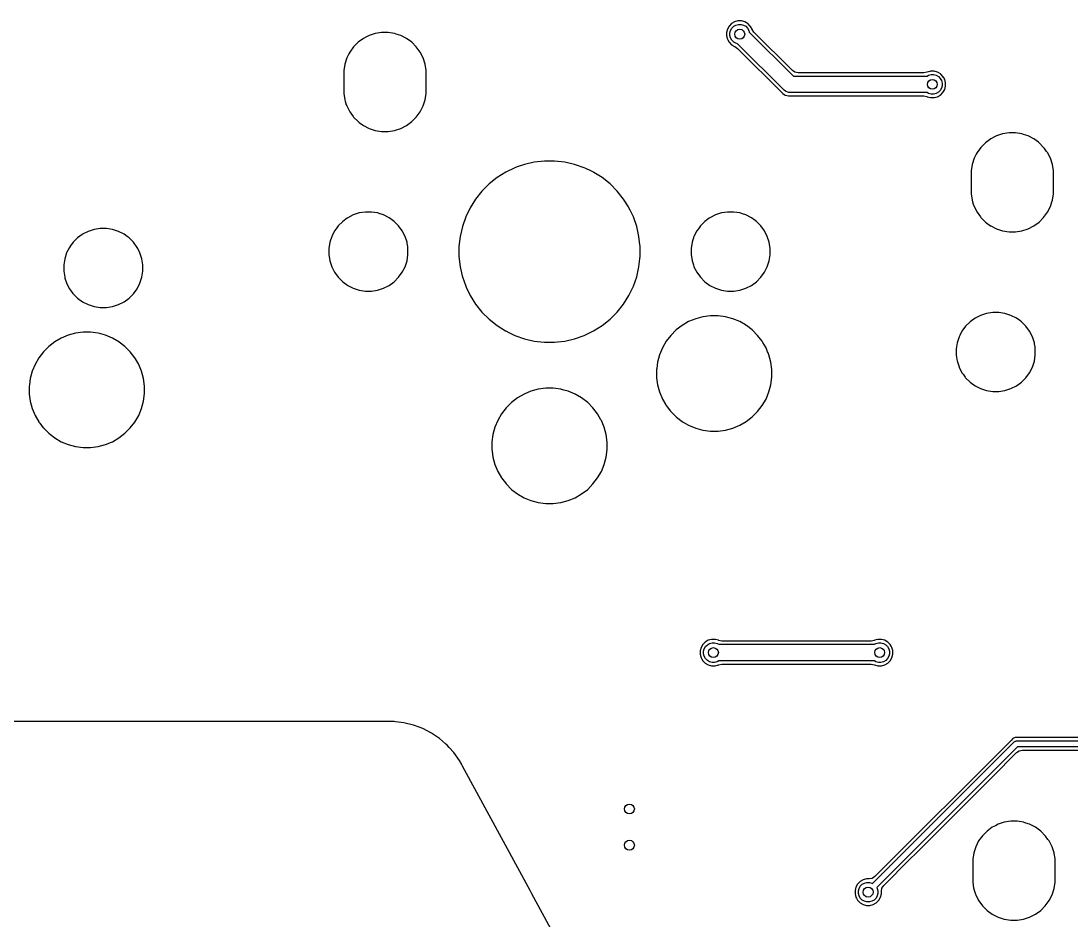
# Model space of a CAD drawing. Header units: inches. Extents: x 2.6 to 14.2, y -7.9 to -3.5.
# Drawn here: x 4.64 to 5.896, y -6.433 to -5.357 of the extents above; entities that cross this region are included whole.
import ezdxf

# ---------------------------------------------------------------- set-up
doc = ezdxf.new("R2010")
doc.units = ezdxf.units.IN
doc.header["$MEASUREMENT"] = 0
doc.layers.add('B.Cu', color=153, linetype='CONTINUOUS', true_color=0x4d7fc4)

msp = doc.modelspace()

# ---------------------------------------------------------------- linework, layer by layer
at = {"layer": 'B.Cu', "linetype": 'CONTINUOUS'}
for p, q in [((5.4899, -5.36), (5.487, -5.3629)), ((5.4935, -5.3579), (5.4899, -5.36)), ((5.4975, -5.3568), (5.4935, -5.3579)), ((5.5017, -5.3568), (5.4975, -5.3568)), ((5.5057, -5.3579), (5.5017, -5.3568)), ((5.5076, -5.359), (5.5057, -5.3579)), ((5.5093, -5.36), (5.5076, -5.359)), ((5.5122, -5.3629), (5.5093, -5.36)), ((5.0638, -5.3718), (5.0565, -5.3742)), ((5.0715, -5.3706), (5.0638, -5.3718)), ((5.0792, -5.3706), (5.0715, -5.3706)), ((5.0715, -5.3706), (5.0715, -5.3706)), ((5.0715, -5.3706), (5.0715, -5.3706)), ((5.0869, -5.3718), (5.0792, -5.3706)), ((5.0792, -5.3706), (5.0792, -5.3706)), ((5.0792, -5.3706), (5.0792, -5.3706)), ((5.0888, -5.3724), (5.0869, -5.3718)), ((5.0869, -5.3718), (5.0869, -5.3718)), ((5.0869, -5.3718), (5.0869, -5.3718)), ((5.0943, -5.3742), (5.0888, -5.3724)), ((5.4849, -5.3665), (5.4838, -5.3705)), ((5.4838, -5.3705), (5.4838, -5.3747)), ((5.487, -5.3629), (5.4849, -5.3665)), ((5.4879, -5.3711), (5.4887, -5.3681)), ((5.4879, -5.3741), (5.4879, -5.3711)), ((5.4887, -5.3681), (5.4902, -5.3654)), ((5.4902, -5.3654), (5.4924, -5.3632)), ((5.4924, -5.3632), (5.4951, -5.3617)), ((5.4951, -5.3617), (5.498, -5.3609)), ((5.498, -5.3609), (5.5011, -5.3609)), ((5.5011, -5.3609), (5.5041, -5.3617)), ((5.5041, -5.3617), (5.5068, -5.3632)), ((5.5068, -5.3632), (5.5089, -5.3654)), ((5.5089, -5.3654), (5.5105, -5.3681)), ((5.5105, -5.3681), (5.511, -5.3702)), ((5.511, -5.3702), (5.5637, -5.4228)), ((5.5124, -5.3633), (5.5122, -5.3629)), ((5.5122, -5.3629), (5.5122, -5.3629)), ((5.5122, -5.3629), (5.5122, -5.3629)), ((5.5143, -5.3665), (5.5124, -5.3633)), ((5.5144, -5.3669), (5.5143, -5.3665)), ((5.5143, -5.3665), (5.5143, -5.3665)), ((5.5165, -5.3701), (5.5144, -5.3669)), ((5.5144, -5.3669), (5.5144, -5.3669)), ((5.5625, -5.416), (5.5165, -5.3701)), ((5.0433, -5.3823), (5.0378, -5.3878)), ((5.0496, -5.3777), (5.0433, -5.3823)), ((5.0535, -5.3757), (5.0496, -5.3777)), ((5.0496, -5.3777), (5.0496, -5.3777)), ((5.0496, -5.3777), (5.0496, -5.3777)), ((5.0496, -5.3777), (5.0496, -5.3777)), ((5.0565, -5.3742), (5.0535, -5.3757)), ((5.0565, -5.3742), (5.0565, -5.3742)), ((5.1012, -5.3777), (5.0943, -5.3742)), ((5.0943, -5.3742), (5.0943, -5.3742)), ((5.0943, -5.3742), (5.0943, -5.3742)), ((5.0943, -5.3742), (5.0943, -5.3742)), ((5.1013, -5.3778), (5.1012, -5.3777)), ((5.1012, -5.3777), (5.1012, -5.3777)), ((5.1012, -5.3777), (5.1012, -5.3777)), ((5.1074, -5.3823), (5.1013, -5.3778)), ((5.1013, -5.3778), (5.1013, -5.3778)), ((5.1129, -5.3878), (5.1074, -5.3823)), ((5.1074, -5.3823), (5.1074, -5.3823)), ((5.4838, -5.3747), (5.4849, -5.3787)), ((5.4849, -5.3787), (5.4853, -5.3795)), ((5.4853, -5.3795), (5.487, -5.3823)), ((5.487, -5.3823), (5.4899, -5.3852)), ((5.4887, -5.3771), (5.4879, -5.3741)), ((5.4902, -5.3798), (5.4887, -5.3771)), ((5.4924, -5.382), (5.4902, -5.3798)), ((5.4951, -5.3835), (5.4924, -5.382)), ((5.4971, -5.3841), (5.4951, -5.3835)), ((5.5527, -5.4396), (5.4971, -5.3841)), ((5.0322, -5.3962), (5.0297, -5.401)), ((5.0333, -5.394), (5.0322, -5.3962)), ((5.0378, -5.3878), (5.0333, -5.394)), ((5.0333, -5.394), (5.0333, -5.394)), ((5.0333, -5.394), (5.0333, -5.394)), ((5.0333, -5.394), (5.0333, -5.394)), ((5.1174, -5.3939), (5.1129, -5.3878)), ((5.1129, -5.3878), (5.1129, -5.3878)), ((5.1175, -5.394), (5.1174, -5.3939)), ((5.121, -5.401), (5.1175, -5.394)), ((5.4899, -5.3852), (5.4935, -5.3873)), ((5.4935, -5.3873), (5.4935, -5.3873)), ((5.4935, -5.3873), (5.4938, -5.3874)), ((5.4938, -5.3874), (5.497, -5.3896)), ((5.497, -5.3896), (5.5511, -5.4437)), ((5.0273, -5.4083), (5.0261, -5.416)), ((5.0297, -5.401), (5.0273, -5.4083)), ((5.0297, -5.401), (5.0297, -5.401)), ((5.1234, -5.4083), (5.121, -5.401)), ((5.1246, -5.416), (5.1234, -5.4083)), ((5.0261, -5.416), (5.0261, -5.416)), ((5.0261, -5.416), (5.0261, -5.4434)), ((5.1246, -5.4434), (5.1246, -5.416)), ((5.5656, -5.4181), (5.5625, -5.416)), ((5.5637, -5.4228), (5.7235, -5.4228)), ((5.5694, -5.4188), (5.5656, -5.4181)), ((5.7197, -5.4188), (5.5694, -5.4188)), ((5.7234, -5.4181), (5.7197, -5.4188)), ((5.7238, -5.418), (5.7234, -5.4181)), ((5.7235, -5.4228), (5.7254, -5.4217)), ((5.7269, -5.4171), (5.7238, -5.418)), ((5.7254, -5.4217), (5.7283, -5.4209)), ((5.7278, -5.4169), (5.7269, -5.4171)), ((5.732, -5.4169), (5.7278, -5.4169)), ((5.7283, -5.4209), (5.7314, -5.4209)), ((5.7314, -5.4209), (5.7344, -5.4217)), ((5.736, -5.418), (5.732, -5.4169)), ((5.7344, -5.4217), (5.7371, -5.4233)), ((5.7368, -5.4184), (5.736, -5.418)), ((5.7396, -5.42), (5.7368, -5.4184)), ((5.7398, -5.4202), (5.7396, -5.42)), ((5.7425, -5.423), (5.7398, -5.4202)), ((5.7371, -5.4233), (5.7393, -5.4255)), ((5.7393, -5.4255), (5.7408, -5.4281)), ((5.7408, -5.4281), (5.7416, -5.4311)), ((5.7416, -5.4342), (5.7408, -5.4372)), ((5.7416, -5.4311), (5.7416, -5.4342)), ((5.7432, -5.4242), (5.7425, -5.423)), ((5.7434, -5.4245), (5.7432, -5.4242)), ((5.744, -5.4256), (5.7434, -5.4245)), ((5.7434, -5.4245), (5.7434, -5.4245)), ((5.7446, -5.4266), (5.744, -5.4256)), ((5.7457, -5.4306), (5.7446, -5.4266)), ((5.7446, -5.4387), (5.7457, -5.4347)), ((5.7457, -5.4347), (5.7457, -5.4306)), ((5.0261, -5.4434), (5.0261, -5.4434)), ((5.0261, -5.4434), (5.0273, -5.451)), ((5.1234, -5.4511), (5.1246, -5.4434)), ((5.5511, -5.4437), (5.5539, -5.4453)), ((5.5541, -5.4408), (5.5527, -5.4396)), ((5.5539, -5.4453), (5.5543, -5.4455)), ((5.5577, -5.4423), (5.5541, -5.4408)), ((5.5543, -5.4455), (5.5543, -5.4455)), ((5.5543, -5.4455), (5.5578, -5.4464)), ((5.5596, -5.4425), (5.5577, -5.4423)), ((5.5577, -5.4423), (5.5577, -5.4423)), ((5.5578, -5.4464), (5.5578, -5.4464)), ((5.5578, -5.4464), (5.5578, -5.4464)), ((5.5578, -5.4464), (5.5614, -5.4464)), ((5.7235, -5.4425), (5.5596, -5.4425)), ((5.5614, -5.4464), (5.7197, -5.4464)), ((5.7197, -5.4464), (5.7234, -5.4472)), ((5.7234, -5.4472), (5.7238, -5.4473)), ((5.7254, -5.4436), (5.7235, -5.4425)), ((5.7238, -5.4473), (5.7238, -5.4473)), ((5.7238, -5.4473), (5.7238, -5.4473)), ((5.7238, -5.4473), (5.7278, -5.4484)), ((5.7283, -5.4444), (5.7254, -5.4436)), ((5.7314, -5.4444), (5.7283, -5.4444)), ((5.7344, -5.4436), (5.7314, -5.4444)), ((5.732, -5.4484), (5.736, -5.4473)), ((5.7371, -5.442), (5.7344, -5.4436)), ((5.736, -5.4473), (5.7396, -5.4453)), ((5.7393, -5.4398), (5.7371, -5.442)), ((5.7408, -5.4372), (5.7393, -5.4398)), ((5.7396, -5.4453), (5.7425, -5.4423)), ((5.7425, -5.4423), (5.7446, -5.4387)), ((5.0273, -5.451), (5.0273, -5.4511)), ((5.0273, -5.4511), (5.0278, -5.4525)), ((5.0278, -5.4525), (5.0292, -5.4569)), ((5.0292, -5.4569), (5.0297, -5.4584)), ((5.0297, -5.4584), (5.0333, -5.4653)), ((5.1175, -5.4653), (5.121, -5.4584)), ((5.121, -5.4584), (5.1234, -5.4511)), ((5.7278, -5.4484), (5.7278, -5.4484)), ((5.7278, -5.4484), (5.732, -5.4484)), ((5.0333, -5.4653), (5.0333, -5.4653)), ((5.0333, -5.4653), (5.0333, -5.4653)), ((5.0333, -5.4653), (5.0374, -5.471)), ((5.0374, -5.471), (5.0378, -5.4716)), ((5.0378, -5.4716), (5.0433, -5.4771)), ((5.1074, -5.4771), (5.1129, -5.4716)), ((5.1129, -5.4716), (5.1175, -5.4653)), ((5.0433, -5.4771), (5.0447, -5.4781)), ((5.0447, -5.4781), (5.0485, -5.4809)), ((5.0485, -5.4809), (5.0496, -5.4816)), ((5.0496, -5.4816), (5.0565, -5.4852)), ((5.0565, -5.4852), (5.0638, -5.4876)), ((5.0869, -5.4876), (5.0943, -5.4852)), ((5.0943, -5.4852), (5.1012, -5.4816)), ((5.1012, -5.4816), (5.1074, -5.4771)), ((5.0638, -5.4876), (5.0715, -5.4888)), ((5.0715, -5.4888), (5.0715, -5.4888)), ((5.0715, -5.4888), (5.0792, -5.4888)), ((5.0792, -5.4888), (5.0869, -5.4876)), ((5.0792, -5.4888), (5.0792, -5.4888)), ((5.7996, -5.4978), (5.7933, -5.5024)), ((5.805, -5.4951), (5.7996, -5.4978)), ((5.7996, -5.4978), (5.7996, -5.4978)), ((5.7996, -5.4978), (5.7996, -5.4978)), ((5.7996, -5.4978), (5.7996, -5.4978)), ((5.8065, -5.4943), (5.805, -5.4951)), ((5.8138, -5.4919), (5.8065, -5.4943)), ((5.8065, -5.4943), (5.8065, -5.4943)), ((5.8215, -5.4907), (5.8138, -5.4919)), ((5.8292, -5.4907), (5.8215, -5.4907)), ((5.8215, -5.4907), (5.8215, -5.4907)), ((5.8215, -5.4907), (5.8215, -5.4907)), ((5.8369, -5.4919), (5.8292, -5.4907)), ((5.8292, -5.4907), (5.8292, -5.4907)), ((5.8292, -5.4907), (5.8292, -5.4907)), ((5.8389, -5.4926), (5.8369, -5.4919)), ((5.8369, -5.4919), (5.8369, -5.4919)), ((5.8369, -5.4919), (5.8369, -5.4919)), ((5.8443, -5.4943), (5.8389, -5.4926)), ((5.8512, -5.4978), (5.8443, -5.4943)), ((5.8443, -5.4943), (5.8443, -5.4943)), ((5.8443, -5.4943), (5.8443, -5.4943)), ((5.8443, -5.4943), (5.8443, -5.4943)), ((5.8567, -5.5018), (5.8512, -5.4978)), ((5.8512, -5.4978), (5.8512, -5.4978)), ((5.8512, -5.4978), (5.8512, -5.4978)), ((5.7878, -5.5079), (5.7833, -5.5141)), ((5.7933, -5.5024), (5.7878, -5.5079)), ((5.8574, -5.5024), (5.8567, -5.5018)), ((5.8629, -5.5079), (5.8574, -5.5024)), ((5.8638, -5.5091), (5.8629, -5.5079)), ((5.8665, -5.5128), (5.8638, -5.5091)), ((5.7797, -5.521), (5.7773, -5.5284)), ((5.7822, -5.5162), (5.7797, -5.521)), ((5.7797, -5.521), (5.7797, -5.521)), ((5.7833, -5.5141), (5.7822, -5.5162)), ((5.7833, -5.5141), (5.7833, -5.5141)), ((5.7833, -5.5141), (5.7833, -5.5141)), ((5.7833, -5.5141), (5.7833, -5.5141)), ((5.8675, -5.5141), (5.8665, -5.5128)), ((5.871, -5.521), (5.8675, -5.5141)), ((5.8734, -5.5284), (5.871, -5.521)), ((5.2307, -5.5322), (5.2198, -5.5375)), ((5.2335, -5.5313), (5.2307, -5.5322)), ((5.2307, -5.5322), (5.2307, -5.5322)), ((5.2307, -5.5322), (5.2307, -5.5322)), ((5.2422, -5.5282), (5.2335, -5.5313)), ((5.254, -5.5255), (5.2422, -5.5282)), ((5.2661, -5.5242), (5.254, -5.5255)), ((5.2783, -5.5242), (5.2661, -5.5242)), ((5.2661, -5.5242), (5.2661, -5.5242)), ((5.2904, -5.5255), (5.2783, -5.5242)), ((5.2783, -5.5242), (5.2783, -5.5242)), ((5.3022, -5.5282), (5.2904, -5.5255)), ((5.3137, -5.5322), (5.3022, -5.5282)), ((5.3022, -5.5282), (5.3022, -5.5282)), ((5.3022, -5.5282), (5.3022, -5.5282)), ((5.3155, -5.5331), (5.3137, -5.5322)), ((5.3216, -5.5361), (5.3155, -5.5331)), ((5.7773, -5.5284), (5.7761, -5.5361)), ((5.8746, -5.5361), (5.8734, -5.5284)), ((5.2095, -5.544), (5.1999, -5.5516)), ((5.2198, -5.5375), (5.2095, -5.544)), ((5.2095, -5.544), (5.2095, -5.544)), ((5.3247, -5.5375), (5.3216, -5.5361)), ((5.3251, -5.5378), (5.3247, -5.5375)), ((5.335, -5.544), (5.3251, -5.5378)), ((5.3445, -5.5516), (5.335, -5.544)), ((5.335, -5.544), (5.335, -5.544)), ((5.335, -5.544), (5.335, -5.544)), ((5.7761, -5.5361), (5.7761, -5.5361)), ((5.7761, -5.5361), (5.7761, -5.5635)), ((5.8746, -5.5635), (5.8746, -5.5361)), ((5.1913, -5.5602), (5.1838, -5.5697)), ((5.1999, -5.5516), (5.1913, -5.5602)), ((5.1913, -5.5602), (5.1913, -5.5602)), ((5.1999, -5.5516), (5.1999, -5.5516)), ((5.3531, -5.5602), (5.3445, -5.5516)), ((5.3607, -5.5697), (5.3531, -5.5602)), ((5.1838, -5.5697), (5.1773, -5.58)), ((5.1838, -5.5697), (5.1838, -5.5697)), ((5.3665, -5.579), (5.3607, -5.5697)), ((5.7761, -5.5635), (5.7761, -5.5635)), ((5.7761, -5.5635), (5.7773, -5.5711)), ((5.7773, -5.5711), (5.7773, -5.5711)), ((5.7773, -5.5711), (5.7773, -5.5711)), ((5.7773, -5.5711), (5.778, -5.5732)), ((5.778, -5.5732), (5.7788, -5.5757)), ((5.871, -5.5785), (5.8727, -5.5732)), ((5.8727, -5.5732), (5.8734, -5.5711)), ((5.8734, -5.5711), (5.8746, -5.5635)), ((5.052, -5.5852), (5.0446, -5.5863)), ((5.0594, -5.5852), (5.052, -5.5852)), ((5.052, -5.5852), (5.052, -5.5852)), ((5.052, -5.5852), (5.052, -5.5852)), ((5.0667, -5.5863), (5.0594, -5.5852)), ((5.0594, -5.5852), (5.0594, -5.5852)), ((5.0594, -5.5852), (5.0594, -5.5852)), ((5.1773, -5.58), (5.172, -5.5909)), ((5.3671, -5.58), (5.3665, -5.579)), ((5.3685, -5.5828), (5.3671, -5.58)), ((5.3724, -5.5909), (5.3685, -5.5828)), ((5.485, -5.5852), (5.4777, -5.5863)), ((5.4925, -5.5852), (5.485, -5.5852)), ((5.485, -5.5852), (5.485, -5.5852)), ((5.485, -5.5852), (5.485, -5.5852)), ((5.4998, -5.5863), (5.4925, -5.5852)), ((5.4925, -5.5852), (5.4925, -5.5852)), ((5.4925, -5.5852), (5.4925, -5.5852)), ((5.7788, -5.5757), (5.7797, -5.5785)), ((5.7797, -5.5785), (5.7833, -5.5854)), ((5.7833, -5.5854), (5.7833, -5.5854)), ((5.7833, -5.5854), (5.7833, -5.5854)), ((5.7833, -5.5854), (5.7873, -5.591)), ((5.8629, -5.5917), (5.8675, -5.5854)), ((5.8675, -5.5854), (5.871, -5.5785)), ((5.0249, -5.5964), (5.0196, -5.6017)), ((5.0301, -5.5926), (5.0249, -5.5964)), ((5.0309, -5.592), (5.0301, -5.5926)), ((5.0375, -5.5886), (5.0309, -5.592)), ((5.0446, -5.5863), (5.0375, -5.5886)), ((5.0375, -5.5886), (5.0375, -5.5886)), ((5.0375, -5.5886), (5.0375, -5.5886)), ((5.0699, -5.5874), (5.0667, -5.5863)), ((5.0667, -5.5863), (5.0667, -5.5863)), ((5.0667, -5.5863), (5.0667, -5.5863)), ((5.0738, -5.5886), (5.0699, -5.5874)), ((5.0804, -5.592), (5.0738, -5.5886)), ((5.0738, -5.5886), (5.0738, -5.5886)), ((5.0738, -5.5886), (5.0738, -5.5886)), ((5.0849, -5.5952), (5.0804, -5.592)), ((5.0865, -5.5964), (5.0849, -5.5952)), ((5.0917, -5.6017), (5.0865, -5.5964)), ((5.0865, -5.5964), (5.0865, -5.5964)), ((5.0865, -5.5964), (5.0865, -5.5964)), ((5.172, -5.5909), (5.168, -5.6024)), ((5.172, -5.5909), (5.172, -5.5909)), ((5.3764, -5.6024), (5.3724, -5.5909)), ((5.458, -5.5964), (5.4527, -5.6017)), ((5.4632, -5.5926), (5.458, -5.5964)), ((5.464, -5.592), (5.4632, -5.5926)), ((5.4706, -5.5886), (5.464, -5.592)), ((5.4777, -5.5863), (5.4706, -5.5886)), ((5.4706, -5.5886), (5.4706, -5.5886)), ((5.4706, -5.5886), (5.4706, -5.5886)), ((5.503, -5.5874), (5.4998, -5.5863)), ((5.4998, -5.5863), (5.4998, -5.5863)), ((5.4998, -5.5863), (5.4998, -5.5863)), ((5.5069, -5.5886), (5.503, -5.5874)), ((5.5135, -5.592), (5.5069, -5.5886)), ((5.5069, -5.5886), (5.5069, -5.5886)), ((5.5069, -5.5886), (5.5069, -5.5886)), ((5.5179, -5.5952), (5.5135, -5.592)), ((5.5195, -5.5964), (5.5179, -5.5952)), ((5.5248, -5.6017), (5.5195, -5.5964)), ((5.5195, -5.5964), (5.5195, -5.5964)), ((5.5195, -5.5964), (5.5195, -5.5964)), ((5.7873, -5.591), (5.7878, -5.5917)), ((5.7878, -5.5917), (5.7933, -5.5972)), ((5.7933, -5.5972), (5.7933, -5.5972)), ((5.7933, -5.5972), (5.7995, -5.6017)), ((5.8512, -5.6017), (5.8574, -5.5972)), ((5.8574, -5.5972), (5.8629, -5.5917)), ((4.7206, -5.6083), (4.714, -5.6117)), ((4.7277, -5.606), (4.7206, -5.6083)), ((4.7206, -5.6083), (4.7206, -5.6083)), ((4.7206, -5.6083), (4.7206, -5.6083)), ((4.735, -5.6049), (4.7277, -5.606)), ((4.7425, -5.6049), (4.735, -5.6049)), ((4.735, -5.6049), (4.735, -5.6049)), ((4.735, -5.6049), (4.735, -5.6049)), ((4.7498, -5.606), (4.7425, -5.6049)), ((4.7425, -5.6049), (4.7425, -5.6049)), ((4.7425, -5.6049), (4.7425, -5.6049)), ((4.7521, -5.6068), (4.7498, -5.606)), ((4.7498, -5.606), (4.7498, -5.606)), ((4.7498, -5.606), (4.7498, -5.606)), ((4.7569, -5.6083), (4.7521, -5.6068)), ((4.7635, -5.6117), (4.7569, -5.6083)), ((4.7569, -5.6083), (4.7569, -5.6083)), ((4.7569, -5.6083), (4.7569, -5.6083)), ((5.0153, -5.6077), (5.0123, -5.6135)), ((5.017, -5.6052), (5.0153, -5.6077)), ((5.0196, -5.6017), (5.017, -5.6052)), ((5.0918, -5.6018), (5.0917, -5.6017)), ((5.0917, -5.6017), (5.0917, -5.6017)), ((5.0917, -5.6017), (5.0917, -5.6017)), ((5.0961, -5.6077), (5.0918, -5.6018)), ((5.0995, -5.6143), (5.0961, -5.6077)), ((5.168, -5.6024), (5.1653, -5.6143)), ((5.3791, -5.6143), (5.3764, -5.6024)), ((5.4483, -5.6077), (5.4453, -5.6135)), ((5.4501, -5.6052), (5.4483, -5.6077)), ((5.4527, -5.6017), (5.4501, -5.6052)), ((5.5249, -5.6018), (5.5248, -5.6017)), ((5.5248, -5.6017), (5.5248, -5.6017)), ((5.5248, -5.6017), (5.5248, -5.6017)), ((5.5292, -5.6077), (5.5249, -5.6018)), ((5.5325, -5.6143), (5.5292, -5.6077)), ((5.7995, -5.6017), (5.7996, -5.6017)), ((5.7996, -5.6017), (5.8065, -5.6052)), ((5.8065, -5.6052), (5.8138, -5.6076)), ((5.8138, -5.6076), (5.8215, -5.6088)), ((5.8215, -5.6088), (5.8215, -5.6088)), ((5.8215, -5.6088), (5.8292, -5.6088)), ((5.8292, -5.6088), (5.8369, -5.6076)), ((5.8292, -5.6088), (5.8292, -5.6088)), ((5.8369, -5.6076), (5.8443, -5.6052)), ((5.8443, -5.6052), (5.8512, -5.6017)), ((4.7027, -5.6213), (4.6996, -5.6256)), ((4.708, -5.6161), (4.7027, -5.6213)), ((4.7136, -5.612), (4.708, -5.6161)), ((4.714, -5.6117), (4.7136, -5.612)), ((4.7671, -5.6143), (4.7635, -5.6117)), ((4.7695, -5.6161), (4.7671, -5.6143)), ((4.7748, -5.6213), (4.7695, -5.6161)), ((4.7695, -5.6161), (4.7695, -5.6161)), ((4.7695, -5.6161), (4.7695, -5.6161)), ((4.7792, -5.6274), (4.7748, -5.6213)), ((5.0096, -5.6214), (5.0084, -5.6287)), ((5.0119, -5.6143), (5.0096, -5.6214)), ((5.0123, -5.6135), (5.0119, -5.6143)), ((5.1018, -5.6214), (5.0995, -5.6143)), ((5.102, -5.6228), (5.1018, -5.6214)), ((5.1026, -5.6264), (5.102, -5.6228)), ((5.1653, -5.6143), (5.1639, -5.6264)), ((5.3799, -5.6214), (5.3791, -5.6143)), ((5.3805, -5.6264), (5.3799, -5.6214)), ((5.4426, -5.6214), (5.4415, -5.6287)), ((5.4449, -5.6143), (5.4426, -5.6214)), ((5.4453, -5.6135), (5.4449, -5.6143)), ((5.5348, -5.6214), (5.5325, -5.6143)), ((5.536, -5.6287), (5.5348, -5.6214)), ((4.6949, -5.634), (4.6926, -5.6411)), ((4.6953, -5.6332), (4.6949, -5.634)), ((4.6983, -5.6274), (4.6953, -5.6332)), ((4.6996, -5.6256), (4.6983, -5.6274)), ((4.7799, -5.6287), (4.7792, -5.6274)), ((4.7825, -5.634), (4.7799, -5.6287)), ((4.7848, -5.6411), (4.7825, -5.634)), ((5.0084, -5.6287), (5.0084, -5.6287)), ((5.0084, -5.6287), (5.0084, -5.6362)), ((5.0084, -5.6362), (5.0084, -5.6362)), ((5.0084, -5.6362), (5.0095, -5.6431)), ((5.1018, -5.6435), (5.1029, -5.6362)), ((5.1028, -5.6276), (5.1026, -5.6264)), ((5.1028, -5.6277), (5.1028, -5.6276)), ((5.1029, -5.6287), (5.1028, -5.6277)), ((5.1029, -5.6362), (5.1029, -5.6287)), ((5.1639, -5.6264), (5.1639, -5.6385)), ((5.3805, -5.6287), (5.3805, -5.6264)), ((5.3805, -5.6264), (5.3805, -5.6264)), ((5.3805, -5.6385), (5.3805, -5.6287)), ((5.4415, -5.6287), (5.4415, -5.6287)), ((5.4415, -5.6287), (5.4415, -5.6362)), ((5.4415, -5.6362), (5.4415, -5.6362)), ((5.4415, -5.6362), (5.4426, -5.6431)), ((5.5348, -5.6435), (5.536, -5.6362)), ((5.536, -5.6362), (5.536, -5.6287)), ((4.6926, -5.6411), (4.6915, -5.6484)), ((4.6915, -5.6484), (4.6915, -5.6484)), ((4.6915, -5.6484), (4.6915, -5.6559)), ((4.786, -5.6484), (4.7848, -5.6411)), ((4.786, -5.6559), (4.786, -5.6484)), ((5.0095, -5.6431), (5.0096, -5.6435)), ((5.0096, -5.6435), (5.0104, -5.6461)), ((5.0104, -5.6461), (5.0112, -5.6485)), ((5.0112, -5.6485), (5.0119, -5.6506)), ((5.0995, -5.6506), (5.1018, -5.6435)), ((5.1639, -5.6385), (5.1653, -5.6506)), ((5.3791, -5.6506), (5.3802, -5.6411)), ((5.3802, -5.6411), (5.3805, -5.6385)), ((5.3805, -5.6385), (5.3805, -5.6385)), ((5.4426, -5.6431), (5.4426, -5.6435)), ((5.4426, -5.6435), (5.4435, -5.6461)), ((5.4435, -5.6461), (5.4443, -5.6485)), ((5.4443, -5.6485), (5.4449, -5.6506)), ((5.5325, -5.6506), (5.5348, -5.6435)), ((4.6915, -5.6559), (4.6915, -5.6559)), ((4.6915, -5.6559), (4.6926, -5.6632)), ((4.7848, -5.6632), (4.786, -5.6559)), ((5.0119, -5.6506), (5.0153, -5.6572)), ((5.0153, -5.6572), (5.0196, -5.6632)), ((5.0917, -5.6632), (5.0961, -5.6572)), ((5.0961, -5.6572), (5.0995, -5.6506)), ((5.1653, -5.6506), (5.1678, -5.6616)), ((5.3764, -5.6625), (5.3791, -5.6506)), ((5.4449, -5.6506), (5.4483, -5.6572)), ((5.4483, -5.6572), (5.4527, -5.6632)), ((5.5248, -5.6632), (5.5292, -5.6572)), ((5.5292, -5.6572), (5.5325, -5.6506)), ((4.6926, -5.6632), (4.6926, -5.6632)), ((4.6926, -5.6632), (4.6929, -5.6641)), ((4.6929, -5.6641), (4.6948, -5.6699)), ((4.6948, -5.6699), (4.6949, -5.6703)), ((4.6949, -5.6703), (4.6983, -5.6769)), ((4.7792, -5.6769), (4.7825, -5.6703)), ((4.7825, -5.6703), (4.7848, -5.6632)), ((5.0196, -5.6632), (5.0249, -5.6685)), ((5.0249, -5.6685), (5.0309, -5.6729)), ((5.0309, -5.6729), (5.0375, -5.6763)), ((5.0738, -5.6763), (5.0804, -5.6729)), ((5.0804, -5.6729), (5.0865, -5.6685)), ((5.0865, -5.6685), (5.0917, -5.6632)), ((5.1678, -5.6616), (5.168, -5.6625)), ((5.168, -5.6625), (5.172, -5.674)), ((5.3724, -5.674), (5.3764, -5.6625)), ((5.4527, -5.6632), (5.458, -5.6685)), ((5.458, -5.6685), (5.464, -5.6729)), ((5.464, -5.6729), (5.4706, -5.6763)), ((5.5069, -5.6763), (5.5135, -5.6729)), ((5.5135, -5.6729), (5.5195, -5.6685)), ((5.5195, -5.6685), (5.5248, -5.6632)), ((4.6983, -5.6769), (4.7004, -5.6797)), ((4.7004, -5.6797), (4.7023, -5.6824)), ((4.7023, -5.6824), (4.7027, -5.6829)), ((4.7027, -5.6829), (4.708, -5.6882)), ((4.7695, -5.6882), (4.7748, -5.6829)), ((4.7748, -5.6829), (4.7792, -5.6769)), ((5.0375, -5.6763), (5.0446, -5.6785)), ((5.0446, -5.6785), (5.052, -5.6797)), ((5.052, -5.6797), (5.052, -5.6797)), ((5.052, -5.6797), (5.0594, -5.6797)), ((5.0594, -5.6797), (5.0667, -5.6785)), ((5.0594, -5.6797), (5.0594, -5.6797)), ((5.0667, -5.6785), (5.0738, -5.6763)), ((5.172, -5.674), (5.1725, -5.6749)), ((5.1725, -5.6749), (5.1773, -5.6849)), ((5.1773, -5.6849), (5.1773, -5.6849)), ((5.1773, -5.6849), (5.1838, -5.6952)), ((5.3607, -5.6952), (5.3671, -5.6849)), ((5.3671, -5.6849), (5.3724, -5.674)), ((5.4706, -5.6763), (5.4777, -5.6785)), ((5.4777, -5.6785), (5.485, -5.6797)), ((5.485, -5.6797), (5.485, -5.6797)), ((5.485, -5.6797), (5.4925, -5.6797)), ((5.4925, -5.6797), (5.4998, -5.6785)), ((5.4925, -5.6797), (5.4925, -5.6797)), ((5.4998, -5.6785), (5.5069, -5.6763)), ((4.708, -5.6882), (4.714, -5.6926)), ((4.714, -5.6926), (4.7206, -5.6959)), ((4.7206, -5.6959), (4.7277, -5.6982)), ((4.7277, -5.6982), (4.735, -5.6994)), ((4.7425, -5.6994), (4.7498, -5.6982)), ((4.7498, -5.6982), (4.7569, -5.6959)), ((4.7569, -5.6959), (4.7635, -5.6926)), ((4.7635, -5.6926), (4.7695, -5.6882)), ((5.1838, -5.6952), (5.1913, -5.7047)), ((5.3531, -5.7047), (5.3607, -5.6952)), ((4.735, -5.6994), (4.735, -5.6994)), ((4.735, -5.6994), (4.7425, -5.6994)), ((4.7425, -5.6994), (4.7425, -5.6994)), ((5.1913, -5.7047), (5.1999, -5.7133)), ((5.3445, -5.7133), (5.3531, -5.7047)), ((5.4556, -5.7104), (5.4469, -5.7127)), ((5.4645, -5.7092), (5.4556, -5.7104)), ((5.4736, -5.7092), (5.4645, -5.7092)), ((5.4825, -5.7104), (5.4736, -5.7092)), ((5.4852, -5.7111), (5.4825, -5.7104)), ((5.4825, -5.7104), (5.4825, -5.7104)), ((5.4825, -5.7104), (5.4825, -5.7104)), ((5.4913, -5.7127), (5.4852, -5.7111)), ((5.7875, -5.7087), (5.7809, -5.7121)), ((5.7946, -5.7064), (5.7875, -5.7087)), ((5.7875, -5.7087), (5.7875, -5.7087)), ((5.7875, -5.7087), (5.7875, -5.7087)), ((5.802, -5.7053), (5.7946, -5.7064)), ((5.8094, -5.7053), (5.802, -5.7053)), ((5.802, -5.7053), (5.802, -5.7053)), ((5.802, -5.7053), (5.802, -5.7053)), ((5.8167, -5.7064), (5.8094, -5.7053)), ((5.8094, -5.7053), (5.8094, -5.7053)), ((5.8094, -5.7053), (5.8094, -5.7053)), ((5.8188, -5.7071), (5.8167, -5.7064)), ((5.8167, -5.7064), (5.8167, -5.7064)), ((5.8167, -5.7064), (5.8167, -5.7064)), ((5.8238, -5.7087), (5.8188, -5.7071)), ((5.8304, -5.7121), (5.8238, -5.7087)), ((5.8238, -5.7087), (5.8238, -5.7087)), ((5.8238, -5.7087), (5.8238, -5.7087)), ((5.1999, -5.7133), (5.2095, -5.7209)), ((5.2095, -5.7209), (5.2195, -5.7272)), ((5.3247, -5.7274), (5.335, -5.7209)), ((5.335, -5.7209), (5.3445, -5.7133)), ((5.4307, -5.7207), (5.4235, -5.7262)), ((5.4385, -5.7162), (5.4307, -5.7207)), ((5.4307, -5.7207), (5.4307, -5.7207)), ((5.4469, -5.7127), (5.4385, -5.7162)), ((5.4385, -5.7162), (5.4385, -5.7162)), ((5.4996, -5.7162), (5.4913, -5.7127)), ((5.5063, -5.72), (5.4996, -5.7162)), ((5.4996, -5.7162), (5.4996, -5.7162)), ((5.5074, -5.7207), (5.5063, -5.72)), ((5.5077, -5.7209), (5.5074, -5.7207)), ((5.5146, -5.7262), (5.5077, -5.7209)), ((5.7696, -5.7217), (5.7664, -5.7262)), ((5.7749, -5.7165), (5.7696, -5.7217)), ((5.7809, -5.7121), (5.7749, -5.7165)), ((5.7809, -5.7121), (5.7809, -5.7121)), ((5.8343, -5.7149), (5.8304, -5.7121)), ((5.8365, -5.7165), (5.8343, -5.7149)), ((5.8417, -5.7217), (5.8365, -5.7165)), ((5.8365, -5.7165), (5.8365, -5.7165)), ((5.8365, -5.7165), (5.8365, -5.7165)), ((5.8461, -5.7278), (5.8417, -5.7217)), ((4.6885, -5.7359), (4.6807, -5.7404)), ((4.6969, -5.7324), (4.6885, -5.7359)), ((4.6885, -5.7359), (4.6885, -5.7359)), ((4.7056, -5.7301), (4.6969, -5.7324)), ((4.7145, -5.7289), (4.7056, -5.7301)), ((4.7236, -5.7289), (4.7145, -5.7289)), ((4.7325, -5.7301), (4.7236, -5.7289)), ((4.7357, -5.7309), (4.7325, -5.7301)), ((4.7325, -5.7301), (4.7325, -5.7301)), ((4.7325, -5.7301), (4.7325, -5.7301)), ((4.7413, -5.7324), (4.7357, -5.7309)), ((4.7496, -5.7359), (4.7413, -5.7324)), ((4.7574, -5.7404), (4.7496, -5.7359)), ((4.7496, -5.7359), (4.7496, -5.7359)), ((5.2195, -5.7272), (5.2198, -5.7274)), ((5.2198, -5.7274), (5.2237, -5.7293)), ((5.2237, -5.7293), (5.2307, -5.7327)), ((5.2307, -5.7327), (5.2422, -5.7367)), ((5.2422, -5.7367), (5.254, -5.7394)), ((5.2904, -5.7394), (5.3022, -5.7367)), ((5.3022, -5.7367), (5.3137, -5.7327)), ((5.3137, -5.7327), (5.3247, -5.7274)), ((5.4171, -5.7326), (5.4116, -5.7397)), ((5.4235, -5.7262), (5.4171, -5.7326)), ((5.521, -5.7326), (5.5146, -5.7262)), ((5.5146, -5.7262), (5.5146, -5.7262)), ((5.5146, -5.7262), (5.5146, -5.7262)), ((5.5265, -5.7397), (5.521, -5.7326)), ((5.7619, -5.7344), (5.7596, -5.7415)), ((5.7626, -5.7329), (5.7619, -5.7344)), ((5.7653, -5.7278), (5.7626, -5.7329)), ((5.7664, -5.7262), (5.7653, -5.7278)), ((5.8495, -5.7344), (5.8461, -5.7278)), ((5.8518, -5.7415), (5.8495, -5.7344)), ((4.6735, -5.7459), (4.6671, -5.7523)), ((4.6807, -5.7404), (4.6735, -5.7459)), ((4.6807, -5.7404), (4.6807, -5.7404)), ((4.7577, -5.7406), (4.7574, -5.7404)), ((4.7574, -5.7404), (4.7574, -5.7404)), ((4.7646, -5.7459), (4.7577, -5.7406)), ((4.771, -5.7523), (4.7646, -5.7459)), ((4.7646, -5.7459), (4.7646, -5.7459)), ((4.7646, -5.7459), (4.7646, -5.7459)), ((5.254, -5.7394), (5.2616, -5.7402)), ((5.2616, -5.7402), (5.2661, -5.7407)), ((5.2661, -5.7407), (5.2661, -5.7407)), ((5.2661, -5.7407), (5.2783, -5.7407)), ((5.2783, -5.7407), (5.2817, -5.7403)), ((5.2783, -5.7407), (5.2783, -5.7407)), ((5.2817, -5.7403), (5.2904, -5.7394)), ((5.4071, -5.7476), (5.4037, -5.7559)), ((5.4116, -5.7397), (5.4071, -5.7476)), ((5.4071, -5.7476), (5.4071, -5.7476)), ((5.4116, -5.7397), (5.4116, -5.7397)), ((5.5272, -5.7411), (5.5265, -5.7397)), ((5.531, -5.7476), (5.5272, -5.7411)), ((5.5315, -5.7488), (5.531, -5.7476)), ((5.531, -5.7476), (5.531, -5.7476)), ((5.5329, -5.7522), (5.5315, -5.7488)), ((5.7596, -5.7415), (5.7584, -5.7488)), ((5.7584, -5.7488), (5.7584, -5.7488)), ((5.7584, -5.7488), (5.7584, -5.7562)), ((5.852, -5.7429), (5.8518, -5.7415)), ((5.8526, -5.7464), (5.852, -5.7429)), ((5.8528, -5.7477), (5.8526, -5.7464)), ((5.8529, -5.7488), (5.8528, -5.7477)), ((5.8528, -5.7477), (5.8528, -5.7477)), ((5.8529, -5.7562), (5.8529, -5.7488)), ((4.6616, -5.7594), (4.6571, -5.7673)), ((4.6671, -5.7523), (4.6616, -5.7594)), ((4.6616, -5.7594), (4.6616, -5.7594)), ((4.7765, -5.7594), (4.771, -5.7523)), ((4.7771, -5.7605), (4.7765, -5.7594)), ((4.7806, -5.7665), (4.7771, -5.7605)), ((5.4037, -5.7559), (5.4013, -5.7646)), ((5.5335, -5.7537), (5.5329, -5.7522)), ((5.5345, -5.7559), (5.5335, -5.7537)), ((5.5368, -5.7646), (5.5345, -5.7559)), ((5.7584, -5.7562), (5.7584, -5.7562)), ((5.7584, -5.7562), (5.7596, -5.7636)), ((5.8518, -5.7636), (5.8529, -5.7562)), ((4.6571, -5.7673), (4.6537, -5.7756)), ((4.6571, -5.7673), (4.6571, -5.7673)), ((4.781, -5.7673), (4.7806, -5.7665)), ((4.7836, -5.7736), (4.781, -5.7673)), ((4.7845, -5.7756), (4.7836, -5.7736)), ((5.4003, -5.7723), (5.4001, -5.7736)), ((5.4001, -5.7736), (5.4001, -5.7826)), ((5.4013, -5.7646), (5.4003, -5.7723)), ((5.538, -5.7736), (5.5368, -5.7646)), ((5.538, -5.7826), (5.538, -5.7736)), ((5.7596, -5.7636), (5.7596, -5.7636)), ((5.7596, -5.7636), (5.7598, -5.7642)), ((5.7598, -5.7642), (5.7618, -5.7703)), ((5.7618, -5.7703), (5.7619, -5.7707)), ((5.7619, -5.7707), (5.7653, -5.7773)), ((5.8461, -5.7773), (5.8495, -5.7707)), ((5.8495, -5.7707), (5.8518, -5.7636)), ((4.6513, -5.7843), (4.6504, -5.7916)), ((4.6537, -5.7756), (4.6513, -5.7843)), ((4.7868, -5.7843), (4.7845, -5.7756)), ((4.788, -5.7933), (4.7868, -5.7843)), ((5.4001, -5.7826), (5.4002, -5.7833)), ((5.4002, -5.7833), (5.4013, -5.7916)), ((5.5368, -5.7916), (5.538, -5.7826)), ((5.7653, -5.7773), (5.7666, -5.7791)), ((5.7666, -5.7791), (5.7691, -5.7826)), ((5.7691, -5.7826), (5.7696, -5.7833)), ((5.7696, -5.7833), (5.7749, -5.7886)), ((5.8365, -5.7886), (5.8417, -5.7833)), ((5.8417, -5.7833), (5.8461, -5.7773)), ((4.6504, -5.7916), (4.6501, -5.7933)), ((4.6501, -5.7933), (4.6501, -5.8023)), ((4.788, -5.8023), (4.788, -5.7933)), ((5.25, -5.7993), (5.2417, -5.8028)), ((5.2587, -5.797), (5.25, -5.7993)), ((5.2677, -5.7958), (5.2587, -5.797)), ((5.2767, -5.7958), (5.2677, -5.7958)), ((5.2857, -5.797), (5.2767, -5.7958)), ((5.2894, -5.798), (5.2857, -5.797)), ((5.2857, -5.797), (5.2857, -5.797)), ((5.2857, -5.797), (5.2857, -5.797)), ((5.2944, -5.7993), (5.2894, -5.798)), ((5.3028, -5.8028), (5.2944, -5.7993)), ((5.4013, -5.7916), (5.4037, -5.8003)), ((5.5345, -5.8003), (5.5368, -5.7916)), ((5.7749, -5.7886), (5.7809, -5.793)), ((5.7809, -5.793), (5.7875, -5.7963)), ((5.7875, -5.7963), (5.7946, -5.7986)), ((5.7946, -5.7986), (5.802, -5.7998)), ((5.8094, -5.7998), (5.8167, -5.7986)), ((5.8167, -5.7986), (5.8238, -5.7963)), ((5.8238, -5.7963), (5.8304, -5.793)), ((5.8304, -5.793), (5.8365, -5.7886)), ((4.6501, -5.8023), (4.6502, -5.8028)), ((4.6502, -5.8028), (4.6513, -5.8113)), ((4.6513, -5.8113), (4.6537, -5.82)), ((4.7845, -5.82), (4.7868, -5.8113)), ((4.7868, -5.8113), (4.788, -5.8023)), ((5.2338, -5.8073), (5.2267, -5.8128)), ((5.2417, -5.8028), (5.2338, -5.8073)), ((5.2338, -5.8073), (5.2338, -5.8073)), ((5.2417, -5.8028), (5.2417, -5.8028)), ((5.3106, -5.8073), (5.3028, -5.8028)), ((5.3028, -5.8028), (5.3028, -5.8028)), ((5.3178, -5.8128), (5.3106, -5.8073)), ((5.3106, -5.8073), (5.3106, -5.8073)), ((5.3106, -5.8073), (5.3106, -5.8073)), ((5.4037, -5.8003), (5.4071, -5.8087)), ((5.4071, -5.8087), (5.4071, -5.8087)), ((5.4071, -5.8087), (5.4111, -5.8155)), ((5.5265, -5.8165), (5.531, -5.8087)), ((5.531, -5.8087), (5.5345, -5.8003)), ((5.802, -5.7998), (5.802, -5.7998)), ((5.802, -5.7998), (5.8094, -5.7998)), ((5.8094, -5.7998), (5.8094, -5.7998)), ((4.6537, -5.82), (4.6571, -5.8284)), ((4.781, -5.8284), (4.7845, -5.82)), ((5.2203, -5.8192), (5.2148, -5.8264)), ((5.2267, -5.8128), (5.2203, -5.8192)), ((5.3241, -5.8192), (5.3178, -5.8128)), ((5.3178, -5.8128), (5.3178, -5.8128)), ((5.3178, -5.8128), (5.3178, -5.8128)), ((5.3296, -5.8264), (5.3241, -5.8192)), ((5.4111, -5.8155), (5.4116, -5.8165)), ((5.4116, -5.8165), (5.4117, -5.8165)), ((5.4117, -5.8165), (5.4168, -5.8232)), ((5.4168, -5.8232), (5.4171, -5.8237)), ((5.4171, -5.8237), (5.4235, -5.83)), ((5.5146, -5.83), (5.521, -5.8237)), ((5.521, -5.8237), (5.5265, -5.8165)), ((4.6571, -5.8284), (4.6571, -5.8284)), ((4.6571, -5.8284), (4.6616, -5.836)), ((4.6616, -5.836), (4.6616, -5.8362)), ((4.6616, -5.8362), (4.6627, -5.8375)), ((4.771, -5.8433), (4.7765, -5.8362)), ((4.7765, -5.8362), (4.781, -5.8284)), ((5.2103, -5.8342), (5.2068, -5.8425)), ((5.2148, -5.8264), (5.2103, -5.8342)), ((5.2103, -5.8342), (5.2103, -5.8342)), ((5.2148, -5.8264), (5.2148, -5.8264)), ((5.3337, -5.8334), (5.3296, -5.8264)), ((5.3296, -5.8264), (5.3296, -5.8264)), ((5.3342, -5.8342), (5.3337, -5.8334)), ((5.3376, -5.8425), (5.3342, -5.8342)), ((5.4235, -5.83), (5.4235, -5.83)), ((5.4235, -5.83), (5.4235, -5.83)), ((5.4235, -5.83), (5.4241, -5.8305)), ((5.4241, -5.8305), (5.4307, -5.8355)), ((5.4307, -5.8355), (5.432, -5.8363)), ((5.432, -5.8363), (5.4385, -5.8401)), ((5.4996, -5.8401), (5.5074, -5.8355)), ((5.5074, -5.8355), (5.5146, -5.83)), ((4.6627, -5.8375), (4.667, -5.8432)), ((4.667, -5.8432), (4.6671, -5.8433)), ((4.6671, -5.8433), (4.6735, -5.8497)), ((4.7646, -5.8497), (4.771, -5.8433)), ((5.2068, -5.8425), (5.2045, -5.8513)), ((5.34, -5.8513), (5.3376, -5.8425)), ((5.4385, -5.8401), (5.4385, -5.8401)), ((5.4385, -5.8401), (5.4385, -5.8401)), ((5.4385, -5.8401), (5.4469, -5.8435)), ((5.4469, -5.8435), (5.4556, -5.8459)), ((5.4556, -5.8459), (5.4645, -5.847)), ((5.4645, -5.847), (5.4736, -5.847)), ((5.4736, -5.847), (5.4825, -5.8459)), ((5.4825, -5.8459), (5.4913, -5.8435)), ((5.4913, -5.8435), (5.4996, -5.8401)), ((4.6735, -5.8497), (4.6735, -5.8497)), ((4.6735, -5.8497), (4.6735, -5.8497)), ((4.6735, -5.8497), (4.6755, -5.8513)), ((4.6755, -5.8513), (4.6807, -5.8552)), ((4.6807, -5.8552), (4.6809, -5.8553)), ((4.6809, -5.8553), (4.6885, -5.8597)), ((4.6885, -5.8597), (4.6885, -5.8597)), ((4.6885, -5.8597), (4.6885, -5.8597)), ((4.6885, -5.8597), (4.6969, -5.8632)), ((4.7413, -5.8632), (4.7485, -5.8602)), ((4.7485, -5.8602), (4.7496, -5.8597)), ((4.7496, -5.8597), (4.7574, -5.8552)), ((4.7574, -5.8552), (4.7646, -5.8497)), ((5.2034, -5.8598), (5.2033, -5.8602)), ((5.2033, -5.8602), (5.2033, -5.8692)), ((5.2045, -5.8513), (5.2034, -5.8598)), ((5.3411, -5.8602), (5.34, -5.8513)), ((5.3411, -5.8692), (5.3411, -5.8602)), ((4.6969, -5.8632), (4.7056, -5.8655)), ((4.7056, -5.8655), (4.7145, -5.8667)), ((4.7145, -5.8667), (4.7236, -5.8667)), ((4.7236, -5.8667), (4.7325, -5.8655)), ((4.7325, -5.8655), (4.7413, -5.8632)), ((5.2033, -5.8692), (5.2035, -5.8709)), ((5.2035, -5.8709), (5.2045, -5.8782)), ((5.34, -5.8782), (5.3411, -5.8692)), ((5.2045, -5.8782), (5.2068, -5.8869)), ((5.2068, -5.8869), (5.2103, -5.8953)), ((5.3342, -5.8953), (5.3376, -5.8869)), ((5.3376, -5.8869), (5.34, -5.8782)), ((5.2103, -5.8953), (5.2103, -5.8953)), ((5.2103, -5.8953), (5.2148, -5.9031)), ((5.3296, -5.9031), (5.3342, -5.8953)), ((5.2148, -5.9031), (5.2148, -5.9031)), ((5.2148, -5.9031), (5.2148, -5.9031)), ((5.2148, -5.9031), (5.2194, -5.9091)), ((5.2194, -5.9091), (5.2203, -5.9103)), ((5.2203, -5.9103), (5.2267, -5.9167)), ((5.3178, -5.9167), (5.3241, -5.9103)), ((5.3241, -5.9103), (5.3296, -5.9031)), ((5.2267, -5.9167), (5.2267, -5.9167)), ((5.2267, -5.9167), (5.2267, -5.9167)), ((5.2267, -5.9167), (5.2272, -5.9171)), ((5.2272, -5.9171), (5.2338, -5.9222)), ((5.2338, -5.9222), (5.2351, -5.9229)), ((5.2351, -5.9229), (5.2417, -5.9267)), ((5.3028, -5.9267), (5.3106, -5.9222)), ((5.3106, -5.9222), (5.3178, -5.9167)), ((5.2417, -5.9267), (5.2417, -5.9267)), ((5.2417, -5.9267), (5.2417, -5.9267)), ((5.2417, -5.9267), (5.25, -5.9301)), ((5.25, -5.9301), (5.2587, -5.9325)), ((5.2587, -5.9325), (5.2677, -5.9337)), ((5.2677, -5.9337), (5.2767, -5.9337)), ((5.2767, -5.9337), (5.2857, -5.9325)), ((5.2857, -5.9325), (5.2944, -5.9301)), ((5.2944, -5.9301), (5.3028, -5.9267)), ((5.4584, -6.0992), (5.4555, -6.1021)), ((5.462, -6.0971), (5.4584, -6.0992)), ((5.466, -6.096), (5.462, -6.0971)), ((5.4636, -6.1009), (5.4665, -6.1001)), ((5.4702, -6.096), (5.466, -6.096)), ((5.4665, -6.1001), (5.4696, -6.1001)), ((5.4696, -6.1001), (5.4726, -6.1009)), ((5.4705, -6.0961), (5.4702, -6.096)), ((5.4742, -6.0971), (5.4705, -6.0961)), ((5.4745, -6.0972), (5.4742, -6.0971)), ((5.4783, -6.098), (5.4745, -6.0972)), ((5.6567, -6.098), (5.4783, -6.098)), ((5.6605, -6.0972), (5.6567, -6.098)), ((5.6608, -6.0971), (5.6605, -6.0972)), ((5.6645, -6.0961), (5.6608, -6.0971)), ((5.6624, -6.1009), (5.6654, -6.1001)), ((5.6648, -6.096), (5.6645, -6.0961)), ((5.669, -6.096), (5.6648, -6.096)), ((5.6654, -6.1001), (5.6684, -6.1001)), ((5.6684, -6.1001), (5.6714, -6.1009)), ((5.673, -6.0971), (5.669, -6.096)), ((5.6747, -6.0981), (5.673, -6.0971)), ((5.6766, -6.0992), (5.6747, -6.0981)), ((5.6795, -6.1021), (5.6766, -6.0992)), ((5.4534, -6.1057), (5.4523, -6.1097)), ((5.4523, -6.1097), (5.4523, -6.1139)), ((5.4555, -6.1021), (5.4534, -6.1057)), ((5.4564, -6.1102), (5.4572, -6.1073)), ((5.4564, -6.1133), (5.4564, -6.1102)), ((5.4572, -6.1073), (5.4587, -6.1046)), ((5.4587, -6.1046), (5.4609, -6.1024)), ((5.4609, -6.1024), (5.4636, -6.1009)), ((5.4726, -6.1009), (5.4745, -6.1019)), ((5.4745, -6.1019), (5.6605, -6.1019)), ((5.6605, -6.1019), (5.6624, -6.1009)), ((5.6714, -6.1009), (5.6741, -6.1024)), ((5.6741, -6.1024), (5.6763, -6.1046)), ((5.6763, -6.1046), (5.6778, -6.1073)), ((5.6778, -6.1073), (5.6786, -6.1102)), ((5.6786, -6.1102), (5.6786, -6.1133)), ((5.6807, -6.1041), (5.6795, -6.1021)), ((5.6816, -6.1057), (5.6807, -6.1041)), ((5.6826, -6.1095), (5.6816, -6.1057)), ((5.6827, -6.1097), (5.6826, -6.1095)), ((5.6827, -6.1139), (5.6827, -6.1097)), ((5.4523, -6.1139), (5.4534, -6.1179)), ((5.4534, -6.1179), (5.454, -6.119)), ((5.454, -6.119), (5.4555, -6.1215)), ((5.4555, -6.1215), (5.4584, -6.1244)), ((5.4572, -6.1163), (5.4564, -6.1133)), ((5.4587, -6.119), (5.4572, -6.1163)), ((5.4584, -6.1244), (5.462, -6.1265)), ((5.4609, -6.1212), (5.4587, -6.119)), ((5.4636, -6.1227), (5.4609, -6.1212)), ((5.4665, -6.1235), (5.4636, -6.1227)), ((5.4696, -6.1235), (5.4665, -6.1235)), ((5.4726, -6.1227), (5.4696, -6.1235)), ((5.4745, -6.1216), (5.4726, -6.1227)), ((5.6605, -6.1216), (5.4745, -6.1216)), ((5.4745, -6.1263), (5.4783, -6.1256)), ((5.4783, -6.1256), (5.6567, -6.1256)), ((5.6567, -6.1256), (5.6605, -6.1263)), ((5.6624, -6.1227), (5.6605, -6.1216)), ((5.6654, -6.1235), (5.6624, -6.1227)), ((5.6684, -6.1235), (5.6654, -6.1235)), ((5.6714, -6.1227), (5.6684, -6.1235)), ((5.6741, -6.1212), (5.6714, -6.1227)), ((5.673, -6.1265), (5.6766, -6.1244)), ((5.6763, -6.119), (5.6741, -6.1212)), ((5.6778, -6.1163), (5.6763, -6.119)), ((5.6766, -6.1244), (5.6795, -6.1215)), ((5.6786, -6.1133), (5.6778, -6.1163)), ((5.6795, -6.1215), (5.6816, -6.1179)), ((5.6816, -6.1179), (5.6827, -6.1139)), ((5.462, -6.1265), (5.466, -6.1275)), ((5.466, -6.1275), (5.4702, -6.1275)), ((5.4702, -6.1275), (5.4742, -6.1265)), ((5.4702, -6.1275), (5.4702, -6.1275)), ((5.4742, -6.1265), (5.4745, -6.1263)), ((5.4742, -6.1265), (5.4742, -6.1265)), ((5.4742, -6.1265), (5.4742, -6.1265)), ((5.6605, -6.1263), (5.6608, -6.1265)), ((5.6608, -6.1265), (5.6608, -6.1265)), ((5.6608, -6.1265), (5.6608, -6.1265)), ((5.6608, -6.1265), (5.6648, -6.1275)), ((5.6648, -6.1275), (5.6648, -6.1275)), ((5.6648, -6.1275), (5.669, -6.1275)), ((5.669, -6.1275), (5.673, -6.1265)), ((5.0833, -6.1944), (3.9687, -6.1944)), ((5.0839, -6.1944), (5.0833, -6.1944)), ((5.0866, -6.1944), (5.0839, -6.1944)), ((5.0839, -6.1944), (5.0839, -6.1944)), ((5.0882, -6.1946), (5.0866, -6.1944)), ((5.0866, -6.1944), (5.0866, -6.1944)), ((5.0982, -6.1958), (5.0882, -6.1946)), ((5.1097, -6.1986), (5.0982, -6.1958)), ((5.1163, -6.2011), (5.1097, -6.1986)), ((5.1097, -6.1986), (5.1097, -6.1986)), ((5.1207, -6.2027), (5.1163, -6.2011)), ((5.1311, -6.2081), (5.1207, -6.2027)), ((5.1207, -6.2027), (5.1207, -6.2027)), ((5.1207, -6.2027), (5.1207, -6.2027)), ((5.1408, -6.2147), (5.1311, -6.2081)), ((5.1311, -6.2081), (5.1311, -6.2081)), ((5.1311, -6.2081), (5.1311, -6.2081)), ((5.8288, -6.2135), (5.826, -6.2147)), ((5.9698, -6.2135), (5.8288, -6.2135)), ((5.148, -6.2209), (5.1408, -6.2147)), ((5.1497, -6.2224), (5.148, -6.2209)), ((5.1523, -6.2253), (5.1497, -6.2224)), ((5.1497, -6.2224), (5.1497, -6.2224)), ((5.1576, -6.2311), (5.1523, -6.2253)), ((5.6585, -6.3878), (5.8278, -6.2185)), ((5.8239, -6.2168), (5.6612, -6.3796)), ((5.8318, -6.2246), (5.6635, -6.3928)), ((5.826, -6.2147), (5.8239, -6.2168)), ((5.8239, -6.2168), (5.8239, -6.2168)), ((5.8278, -6.2185), (5.8283, -6.2181)), ((5.8283, -6.2181), (5.8287, -6.2179)), ((5.8287, -6.2179), (5.8296, -6.2176)), ((5.8296, -6.2176), (5.8303, -6.2175)), ((5.8303, -6.2175), (5.9755, -6.2175)), ((5.9775, -6.2246), (5.8318, -6.2246)), ((5.1644, -6.2407), (5.1576, -6.2311)), ((5.8016, -6.2603), (5.8305, -6.2314)), ((5.8305, -6.2314), (5.8337, -6.2293)), ((5.8337, -6.2293), (5.8375, -6.2285)), ((5.8375, -6.2285), (5.979, -6.2285)), ((5.1657, -6.243), (5.1644, -6.2407)), ((5.166, -6.2436), (5.1657, -6.243)), ((5.1657, -6.243), (5.1657, -6.243)), ((5.1672, -6.2458), (5.166, -6.2436)), ((5.166, -6.2436), (5.166, -6.2436)), ((5.1672, -6.2459), (5.1672, -6.2458)), ((5.1682, -6.2477), (5.1672, -6.2459)), ((5.2489, -6.3961), (5.1682, -6.2477)), ((5.1682, -6.2477), (5.1682, -6.2477)), ((5.1682, -6.2477), (5.1682, -6.2477)), ((5.7514, -6.3105), (5.8016, -6.2603)), ((5.7104, -6.3516), (5.7514, -6.3105)), ((5.8235, -6.3135), (5.8158, -6.3147)), ((5.8312, -6.3135), (5.8235, -6.3135)), ((5.8235, -6.3135), (5.8235, -6.3135)), ((5.8235, -6.3135), (5.8235, -6.3135)), ((5.8389, -6.3147), (5.8312, -6.3135)), ((5.8312, -6.3135), (5.8312, -6.3135)), ((5.8312, -6.3135), (5.8312, -6.3135)), ((5.7953, -6.3252), (5.7898, -6.3307)), ((5.8015, -6.3207), (5.7953, -6.3252)), ((5.8052, -6.3188), (5.8015, -6.3207)), ((5.8015, -6.3207), (5.8015, -6.3207)), ((5.8015, -6.3207), (5.8015, -6.3207)), ((5.8015, -6.3207), (5.8015, -6.3207)), ((5.8084, -6.3171), (5.8052, -6.3188)), ((5.8158, -6.3147), (5.8084, -6.3171)), ((5.8084, -6.3171), (5.8084, -6.3171)), ((5.8415, -6.3156), (5.8389, -6.3147)), ((5.8389, -6.3147), (5.8389, -6.3147)), ((5.8389, -6.3147), (5.8389, -6.3147)), ((5.8462, -6.3171), (5.8415, -6.3156)), ((5.8531, -6.3207), (5.8462, -6.3171)), ((5.8462, -6.3171), (5.8462, -6.3171)), ((5.8462, -6.3171), (5.8462, -6.3171)), ((5.8462, -6.3171), (5.8462, -6.3171)), ((5.8594, -6.3252), (5.8531, -6.3207)), ((5.8531, -6.3207), (5.8531, -6.3207)), ((5.8531, -6.3207), (5.8531, -6.3207)), ((5.8649, -6.3307), (5.8594, -6.3252)), ((5.8594, -6.3252), (5.8594, -6.3252)), ((5.7852, -6.337), (5.7817, -6.3439)), ((5.7898, -6.3307), (5.7852, -6.337)), ((5.7852, -6.337), (5.7852, -6.337)), ((5.7852, -6.337), (5.7852, -6.337)), ((5.7852, -6.337), (5.7852, -6.337)), ((5.7852, -6.337), (5.7852, -6.337)), ((5.8652, -6.3311), (5.8649, -6.3307)), ((5.8681, -6.3351), (5.8652, -6.3311)), ((5.8694, -6.337), (5.8681, -6.3351)), ((5.873, -6.3439), (5.8694, -6.337)), ((5.703, -6.3589), (5.7104, -6.3516)), ((5.7793, -6.3512), (5.7781, -6.3589)), ((5.7817, -6.3439), (5.7793, -6.3512)), ((5.7817, -6.3439), (5.7817, -6.3439)), ((5.8754, -6.3512), (5.873, -6.3439)), ((5.8766, -6.3589), (5.8754, -6.3512)), ((5.6718, -6.3902), (5.703, -6.3589)), ((5.7781, -6.3589), (5.7781, -6.3589)), ((5.7781, -6.3589), (5.7781, -6.3863)), ((5.8766, -6.3863), (5.8766, -6.3589)), ((5.6405, -6.3885), (5.6384, -6.3921)), ((5.6434, -6.3856), (5.6405, -6.3885)), ((5.647, -6.3835), (5.6434, -6.3856)), ((5.6437, -6.391), (5.6459, -6.3888)), ((5.6459, -6.3888), (5.6486, -6.3873)), ((5.651, -6.3824), (5.647, -6.3835)), ((5.6486, -6.3873), (5.6516, -6.3865)), ((5.6542, -6.3824), (5.651, -6.3824)), ((5.6516, -6.3865), (5.6547, -6.3865)), ((5.658, -6.3817), (5.6542, -6.3824)), ((5.6547, -6.3865), (5.6576, -6.3873)), ((5.6576, -6.3873), (5.6585, -6.3878)), ((5.6612, -6.3796), (5.658, -6.3817)), ((5.7781, -6.3863), (5.7781, -6.3863)), ((5.7781, -6.3863), (5.7792, -6.3933)), ((5.8754, -6.394), (5.8766, -6.3863)), ((5.2511, -6.4002), (5.2489, -6.3961)), ((5.3442, -6.5716), (5.2511, -6.4002)), ((5.2511, -6.4002), (5.2511, -6.4002)), ((5.6384, -6.3921), (5.6374, -6.3961)), ((5.6374, -6.3961), (5.6374, -6.4003)), ((5.6374, -6.4003), (5.6384, -6.4043)), ((5.6414, -6.3967), (5.6422, -6.3937)), ((5.6414, -6.3997), (5.6414, -6.3967)), ((5.6422, -6.4027), (5.6414, -6.3997)), ((5.6422, -6.3937), (5.6437, -6.391)), ((5.6635, -6.3928), (5.664, -6.3937)), ((5.664, -6.3937), (5.6648, -6.3967)), ((5.6648, -6.3997), (5.664, -6.4027)), ((5.6648, -6.3967), (5.6648, -6.3997)), ((5.6678, -6.4043), (5.6689, -6.4003)), ((5.6689, -6.3971), (5.6696, -6.3933)), ((5.6689, -6.4003), (5.6689, -6.3971)), ((5.6696, -6.3933), (5.6718, -6.3902)), ((5.7792, -6.3933), (5.7793, -6.394)), ((5.7793, -6.394), (5.7796, -6.3948)), ((5.7796, -6.3948), (5.7814, -6.4005)), ((5.7814, -6.4005), (5.7817, -6.4013)), ((5.7817, -6.4013), (5.7852, -6.4083)), ((5.8694, -6.4083), (5.873, -6.4013)), ((5.873, -6.4013), (5.8754, -6.394)), ((5.6384, -6.4043), (5.639, -6.4052)), ((5.639, -6.4052), (5.6405, -6.4079)), ((5.6405, -6.4079), (5.6434, -6.4108)), ((5.6437, -6.4054), (5.6422, -6.4027)), ((5.6434, -6.4108), (5.647, -6.4129)), ((5.6459, -6.4076), (5.6437, -6.4054)), ((5.6486, -6.4091), (5.6459, -6.4076)), ((5.647, -6.4129), (5.651, -6.414)), ((5.6516, -6.4099), (5.6486, -6.4091)), ((5.651, -6.414), (5.6552, -6.414)), ((5.6547, -6.4099), (5.6516, -6.4099)), ((5.6576, -6.4091), (5.6547, -6.4099)), ((5.6552, -6.414), (5.6592, -6.4129)), ((5.6603, -6.4076), (5.6576, -6.4091)), ((5.6592, -6.4129), (5.6628, -6.4108)), ((5.6625, -6.4054), (5.6603, -6.4076)), ((5.664, -6.4027), (5.6625, -6.4054)), ((5.6628, -6.4108), (5.6657, -6.4079)), ((5.6657, -6.4079), (5.6678, -6.4043)), ((5.7852, -6.4083), (5.7852, -6.4083)), ((5.7852, -6.4083), (5.7852, -6.4083)), ((5.7852, -6.4083), (5.7891, -6.4135)), ((5.7891, -6.4135), (5.7898, -6.4145)), ((5.7898, -6.4145), (5.7953, -6.42)), ((5.8594, -6.42), (5.8649, -6.4145)), ((5.8649, -6.4145), (5.8694, -6.4083)), ((5.7953, -6.42), (5.8015, -6.4246)), ((5.8015, -6.4246), (5.8084, -6.4281)), ((5.8462, -6.4281), (5.8531, -6.4246)), ((5.8531, -6.4246), (5.8594, -6.42)), ((5.8084, -6.4281), (5.8158, -6.4305)), ((5.8158, -6.4305), (5.8235, -6.4317)), ((5.8235, -6.4317), (5.8235, -6.4317)), ((5.8235, -6.4317), (5.8312, -6.4317)), ((5.8312, -6.4317), (5.8389, -6.4305)), ((5.8312, -6.4317), (5.8312, -6.4317)), ((5.8389, -6.4305), (5.8462, -6.4281))]:
    msp.add_line(p, q, dxfattribs=at)
at = {"layer": 'B.Cu'}
for centre in [(5.4996, -5.3726), (5.7299, -5.4326), (5.4681, -6.1118), (5.6669, -6.1118), (5.3677, -6.2988), (5.3677, -6.3421), (5.6531, -6.3982)]:
    msp.add_circle(centre, 0.00591, dxfattribs=at)

doc.saveas('drawing.dxf')
